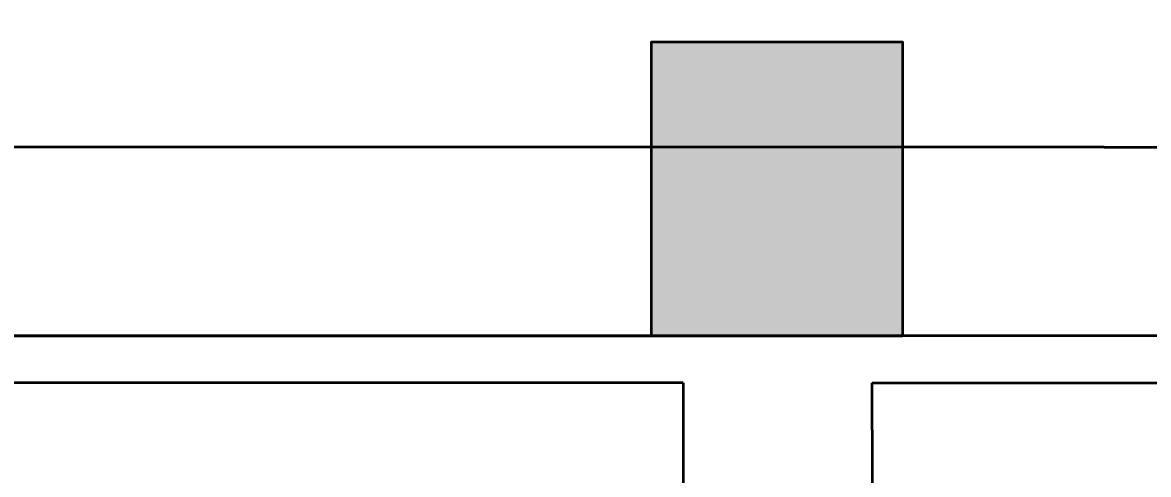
# Model space of a CAD drawing. Header units: millimetres. Extents: x 6923 to 14208, y 3430 to 4414.
# Drawn here: x 11126 to 11179.6, y 4275.7 to 4297.3 of the extents above; entities that cross this region are included whole.
import ezdxf

# ---------------------------------------------------------------- set-up
doc = ezdxf.new("R2010")
doc.units = ezdxf.units.MM
doc.layers.get('Defpoints').update_dxf_attribs({"color": 250})
for name, color, linetype, lineweight in [('dimension', 6, 'Continuous', 15), ('hatch', 214, 'Continuous', 15), ('wall', 160, 'Continuous', 35)]:
    doc.layers.add(name, color=color, linetype=linetype, lineweight=lineweight)
doc.styles.get("Standard").update_dxf_attribs({"font": 'arial.ttf'})
doc.dimstyles.new('1 to 8', dxfattribs={"dimscale": 96, "dimtxt": 0.09375, "dimasz": 0.09375, "dimexe": 0.09375, "dimexo": 0.09375, "dimgap": 0.015625, "dimtad": 0, "dimtih": 1, "dimtoh": 1, "dimdec": 0, "dimrnd": 0.09375, "dimzin": 3, "dimdsep": 46, "dimlunit": 4, "dimtxsty": 'Standard', "dimcen": 0.09375, "dimadec": 0, "dimazin": 0, "dimtfac": 1, "dimtdec": 0, "dimtofl": 0, "dimtmove": 0, "dimatfit": 3, "dimfxl": 0.09375, "dimfxlon": 1, "dimtolj": 1, "dimtzin": 0, "dimarcsym": 0})

# ---------------------------------------------------------------- blocks, each defined once
blk = doc.blocks.new('*D80')
at = {"layer": 'Defpoints', "color": 0, "transparency": 16777216}
for p in [(11166.469, 4322.064), (10986.307, 4282.335), (11166.469, 4280.083)]:
    blk.add_point(p, dxfattribs=at)
at = {"layer": 'dimension', "color": 0, "lineweight": -2, "transparency": 16777216}
for p, q in [((10986.307, 4313.064), (10986.307, 4331.064)), ((11166.469, 4313.064), (11166.469, 4331.064)), ((10995.307, 4322.064), (11059.853, 4322.064)), ((11157.469, 4322.064), (11092.923, 4322.064))]:
    blk.add_line(p, q, dxfattribs=at)
at = {"layer": 'dimension', "color": 0, "transparency": 16777216}
for points in [[(10995.307, 4323.564), (10995.307, 4320.564), (10986.307, 4322.064)], [(11157.469, 4323.564), (11157.469, 4320.564), (11166.469, 4322.064)]]:
    blk.add_solid(points, dxfattribs=at)
at = {"layer": 'dimension', "color": 0, "transparency": 16777216, "insert": (11076.388, 4322.064), "char_height": 9, "attachment_point": 5}
blk.add_mtext('\\A1;15\'-0"', dxfattribs=at)
blk = doc.blocks.new('*D81')
at = {"layer": 'Defpoints', "color": 0, "transparency": 16777216}
for p in [(11346.632, 4321.144), (11346.632, 4282.335), (11166.469, 4280.083)]:
    blk.add_point(p, dxfattribs=at)
at = {"layer": 'dimension', "color": 0, "lineweight": -2, "transparency": 16777216}
for p, q in [((11166.469, 4312.144), (11166.469, 4330.144)), ((11346.632, 4312.144), (11346.632, 4330.144)), ((11175.469, 4321.144), (11240.016, 4321.144)), ((11337.632, 4321.144), (11273.085, 4321.144))]:
    blk.add_line(p, q, dxfattribs=at)
at = {"layer": 'dimension', "color": 0, "transparency": 16777216}
for points in [[(11175.469, 4322.644), (11175.469, 4319.644), (11166.469, 4321.144)], [(11337.632, 4322.644), (11337.632, 4319.644), (11346.632, 4321.144)]]:
    blk.add_solid(points, dxfattribs=at)
at = {"layer": 'dimension', "color": 0, "transparency": 16777216, "insert": (11256.551, 4321.144), "char_height": 9, "attachment_point": 5}
blk.add_mtext('\\A1;15\'-0"', dxfattribs=at)

msp = doc.modelspace()

# ---------------------------------------------------------------- hatches: boundary and pattern name
at = {"layer": 'hatch'}
h = msp.add_hatch(color=5, dxfattribs=at)
h.dxf.hatch_style = 1
h.paths.add_polyline_path([(11155.935, 4296.335), (11155.935, 4282.335), (11167.935, 4282.335), (11167.935, 4296.335)])
h = msp.add_hatch(color=5, dxfattribs=at)
h.dxf.hatch_style = 1
h.paths.add_polyline_path([(11155.935, 4296.335), (11155.935, 4282.335), (11167.935, 4282.335), (11167.935, 4296.335)])
h = msp.add_hatch(color=5, dxfattribs=at)
h.dxf.hatch_style = 1
h.paths.add_polyline_path([(11155.935, 4296.335), (11155.935, 4282.335), (11167.935, 4282.335), (11167.935, 4296.335)])

# ---------------------------------------------------------------- linework, layer by layer
at = {"layer": 'Defpoints'}
msp.add_line((11157.461, 4282.335), (11166.469, 4282.335), dxfattribs=at)
at = {"layer": 'wall'}
for p, q in [((11177.535, 4291.335), (11187.599, 4291.335)), ((11177.535, 4291.335), (11187.599, 4291.335)), ((11089.9, 4282.335), (11157.461, 4282.335)), ((11234.03, 4282.335), (11166.469, 4282.335)), ((11157.461, 4280.083), (11092.152, 4280.083)), ((11157.461, 4280.083), (11157.461, 4277.831)), ((11166.469, 4277.831), (11166.469, 4280.083)), ((11166.469, 4280.083), (11231.778, 4280.083)), ((11157.461, 4277.831), (11157.461, 4269.355)), ((11166.469, 4277.831), (11166.469, 4269.355))]:
    msp.add_line(p, q, dxfattribs=at)
msp.add_lwpolyline([(11155.935, 4282.335), (11167.935, 4282.335), (11167.935, 4296.335), (11155.935, 4296.335)], close=True, dxfattribs=at)
msp.add_lwpolyline([(11155.935, 4282.335), (11167.935, 4282.335), (11167.935, 4296.335), (11155.935, 4296.335)], close=True, dxfattribs=at)
msp.add_lwpolyline([(11155.935, 4282.335), (11167.935, 4282.335), (11167.935, 4296.335), (11155.935, 4296.335)], close=True, dxfattribs=at)
for points in [[(11177.535, 4291.335), (11042.82, 4291.335)], [(11177.535, 4291.335), (11042.82, 4291.335)], [(11177.535, 4291.335), (11042.82, 4291.335)], [(11177.535, 4282.335), (11042.82, 4282.335)], [(11177.535, 4282.335), (11042.82, 4282.335)], [(11177.535, 4282.335), (11042.82, 4282.335)]]:
    msp.add_lwpolyline(points, dxfattribs=at)

# ---------------------------------------------------------------- dimensions: what is measured, and where the dimension line sits
at = {"layer": 'dimension', "color": 219, "true_color": 0x642165}
for base, p1, p2, picture, middle in [((11166.469, 4322.064), (10986.307, 4282.335), (11166.469, 4280.083), '*D80', (11076.388, 4322.064)), ((11346.632, 4321.144), (11166.469, 4280.083), (11346.632, 4282.335), '*D81', (11256.551, 4321.144))]:
    dim = msp.add_linear_dim(base=base, p1=p1, p2=p2, dimstyle='1 to 8', dxfattribs=at)
    dim.commit()
    dim.dimension.update_dxf_attribs({"geometry": picture, "text_midpoint": middle})

doc.saveas('drawing.dxf')
